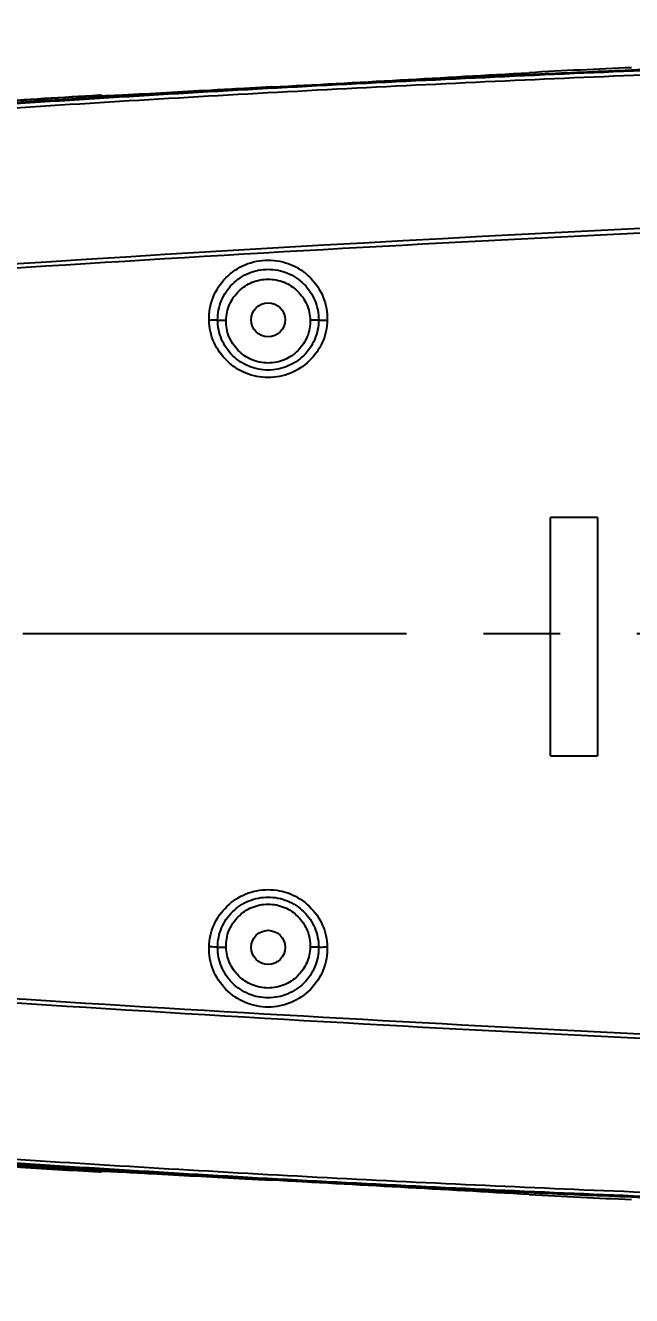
# Model space of a CAD drawing. Header units: millimetres. Extents: x 5828 to 6704, y 123 to 421.
# Drawn here: x 6568.67 to 6571.63, y 356.17 to 362.38 of the extents above; entities that cross this region are included whole.
import ezdxf

# ---------------------------------------------------------------- set-up
doc = ezdxf.new("R2010")
doc.units = ezdxf.units.MM
doc.linetypes.add('CENTER', pattern=[0.6, 0.375, -0.075, 0.075, -0.075])
for name, color, linetype in [('中心线', 7, 'Continuous'), ('外形图', 7, 'Continuous'), ('尺寸标注', 7, 'Continuous'), ('运动范围', 7, 'Continuous')]:
    doc.layers.add(name, color=color, linetype=linetype)
doc.styles.add('微软雅黑', font='msyh.ttc', dxfattribs={"height": 1.5})
doc.dimstyles.new('尺寸标注_1_15比例', dxfattribs={"dimtxt": 1.5, "dimasz": 1.25, "dimexe": 0.5, "dimexo": 0.4, "dimgap": 0.5, "dimtad": 1, "dimdec": 1, "dimlfac": 15, "dimdsep": 46, "dimtxsty": '微软雅黑', "dimcen": 0.09, "dimadec": 0, "dimazin": 0, "dimtp": 0.01, "dimtm": 0.01, "dimtfac": 1, "dimtdec": 1, "dimtofl": 0, "dimtmove": 0, "dimatfit": 3, "dimfxl": 1, "dimtolj": 1, "dimarcsym": 0})

# ---------------------------------------------------------------- blocks, each defined once
blk = doc.blocks.new('*D797')
at = {"layer": 'Defpoints', "color": 0}
for p in [(6541.8372, 378.1181), (6588.1866, 378.1181), (6595.1201, 318.7401)]:
    blk.add_point(p, dxfattribs=at)
at = {"layer": '尺寸标注', "color": 0, "lineweight": -2}
for p, q in [((6587.7866, 378.1181), (6541.3372, 378.1181)), ((6541.8372, 319.9901), (6541.8372, 376.8681)), ((6594.7201, 318.7401), (6541.3372, 318.7401))]:
    blk.add_line(p, q, dxfattribs=at)
at = {"layer": '尺寸标注', "color": 0}
for points in [[(6542.0455, 376.8681), (6541.6288, 376.8681), (6541.8372, 378.1181)], [(6541.6288, 319.9901), (6542.0455, 319.9901), (6541.8372, 318.7401)]]:
    blk.add_solid(points, dxfattribs=at)
at = {"layer": '尺寸标注', "color": 0, "insert": (6540.562, 347.1133), "char_height": 1.5, "attachment_point": 5, "rotation": 90, "style": '微软雅黑'}
blk.add_mtext('\\A1;890.7', dxfattribs=at)

msp = doc.modelspace()

# ---------------------------------------------------------------- linework, layer by layer
at = {"layer": '中心线', "linetype": 'CENTER', "ltscale": 5}
msp.add_line((6562.6546, 359.4068), (6596.8942, 359.4068), dxfattribs=at)
at = {"layer": '外形图', "color": 7, "linetype": 'Continuous'}
for p, q in [((6569.8702, 362.078), (6569.7111, 362.0692)), ((6569.0275, 362.0369), (6569.0275, 362.0375)), ((6569.0388, 362.0356), (6569.0335, 362.0369)), ((6569.0405, 362.0342), (6569.0408, 362.0342)), ((6569.0407, 362.0351), (6569.0459, 362.0338)), ((6569.0407, 362.0351), (6569.041, 362.0351)), ((6569.0435, 362.025), (6569.0407, 362.0266)), ((6569.0464, 362.0337), (6569.0458, 362.0337)), ((6569.0534, 362.0263), (6569.0512, 362.0275)), ((6569.0546, 362.0308), (6569.0617, 362.0268)), ((6569.0605, 362.0289), (6569.0665, 362.0273)), ((6569.0819, 362.0347), (6569.0695, 362.0342)), ((6569.0786, 362.0346), (6569.0737, 362.0344)), ((6569.0822, 362.0347), (6569.0786, 362.0346)), ((6569.096, 362.0353), (6569.0819, 362.0347)), ((6569.1114, 362.0361), (6569.096, 362.0353)), ((6569.1104, 362.036), (6569.103, 362.0357)), ((6569.1278, 362.0369), (6569.1114, 362.0361)), ((6569.1432, 362.0377), (6569.1278, 362.0369)), ((6569.1431, 362.0377), (6569.1393, 362.0375)), ((6569.1431, 362.0377), (6569.1432, 362.0377)), ((6569.6065, 360.9392), (6569.6479, 360.9383)), ((6570.1001, 360.9392), (6570.0587, 360.9383)), ((6571.2333, 358.8098), (6571.2333, 359.9736)), ((6571.4629, 359.9736), (6571.2333, 359.9736)), ((6571.4629, 359.9736), (6571.4629, 358.8098)), ((6571.2333, 358.8098), (6571.4629, 358.8098)), ((6569.6065, 357.8743), (6569.6479, 357.8752)), ((6570.1001, 357.8743), (6570.0587, 357.8752)), ((6569.0465, 356.7799), (6569.0407, 356.7784)), ((6569.0955, 356.7783), (6569.1024, 356.7779)), ((6569.1431, 356.7758), (6569.1432, 356.7758)), ((6569.7111, 356.7443), (6569.8702, 356.7356))]:
    msp.add_line(p, q, dxfattribs=at)
for points in [[(6569.0695, 362.0342), (6569.0589, 362.0339), (6569.0545, 362.0338), (6569.0508, 362.0337), (6569.0479, 362.0337), (6569.0464, 362.0337)], [(6569.0456, 356.7799), (6569.0455, 356.7799), (6569.046, 356.7799)], [(6569.046, 356.7799), (6569.0478, 356.7799), (6569.0505, 356.7799), (6569.0542, 356.7798), (6569.059, 356.7797), (6569.0656, 356.7795)], [(6569.0656, 356.7795), (6569.074, 356.7791), (6569.0845, 356.7787), (6569.0983, 356.7781), (6569.1171, 356.7772), (6569.1432, 356.7758)]]:
    msp.add_lwpolyline(points, dxfattribs=at)
for centre in [(6569.8533, 360.9401), (6569.8533, 357.8734)]:
    msp.add_circle(centre, 0.0833, dxfattribs=at)
for centre, radius, start, end in [((6578.7508, 190.4541), 171.8533, 91.447698, 92.395199), ((6538.5555, 938.2247), 576.9971, 273.1110782, 273.2361979), ((6573.0157, 328.6095), 33.5913, 92.36616, 93.22097), ((6577.7599, 215.5271), 146.7608, 92.417742, 92.579517), ((6574.0301, 279.0951), 83.0931, 93.451604, 93.821891), ((6574.2366, 275.7634), 86.429, 93.450601, 93.811223), ((6569.0287, 362.0176), 0.0199, 76.26541, 93.57823), ((6569.4995, 362.0628), 0.4727, 183.13712, 183.32594), ((6569.0287, 362.0176), 0.0199, 59.90259, 76.16974), ((6569.0358, 362.0158), 0.0199, 75.79641, 93.56781), ((6569.0671, 362.1539), 0.1226, 257.57896, 258.36216), ((6569.0434, 362.014), 0.0199, 81.85663, 92.70597), ((6569.0462, 362.1977), 0.1641, 269.66504, 270.55667), ((6569.0451, 362.3412), 0.3075, 270.49939, 270.78185), ((6569.0424, 362.5291), 0.4955, 270.80201, 271.37561), ((6569.0296, 363.0508), 1.0173, 271.3875, 271.97577), ((6569.0016, 363.8926), 1.8597, 271.94548, 272.22275), ((6568.9241, 365.798), 3.7666, 272.40621, 272.7233), ((6568.8561, 367.2364), 5.2066, 272.80012, 273.11801), ((6581.0989, 168.2054), 193.4104, 90.151747, 93.826978), ((6569.0287, 356.796), 0.02, 266.43418, 283.74005), ((6569.0288, 356.7955), 0.0195, 283.7162, 292.24336), ((6569.0496, 356.7326), 0.0475, 105.21604, 107.98077), ((6569.0358, 356.7977), 0.0199, 267.32685, 284.26083), ((6569.046, 356.6694), 0.1106, 90.01729, 90.68313), ((6569.0229, 355.54), 1.2402, 87.84657, 88.42785), ((6568.9668, 354.003), 2.7782, 87.34663, 87.88187), ((6568.856, 351.5751), 5.2086, 86.84072, 87.28881), ((6537.0942, -245.7651), 603.3915, 86.7665387, 86.8861852), ((6573.1072, 392.0793), 35.4687, 266.80165, 267.61122)]:
    msp.add_arc(centre, radius, start, end, dxfattribs=at)
for points, knots in [([(6580.5859, 362.3369), (6579.5539, 362.329), (6578.0058, 362.3156), (6575.9418, 362.2834), (6574.394, 362.2494), (6572.8465, 362.2037), (6571.5573, 362.1536), (6570.5263, 362.1055), (6569.7533, 362.0656), (6568.9806, 362.0191), (6568.4656, 361.9855), (6568.2081, 361.9692)], [0, 0, 0, 0, 0.249999, 0.374999, 0.499999, 0.624999, 0.749999, 0.8125, 0.875, 0.9375, 1, 1, 1, 1]), ([(6568.2092, 361.9512), (6568.7242, 361.9833), (6569.4967, 362.0325), (6570.5274, 362.0861), (6571.3006, 362.1222), (6572.074, 362.1543), (6572.8475, 362.182), (6573.6212, 362.206), (6574.6529, 362.2346), (6575.9427, 362.2628), (6577.4906, 362.2851), (6579.0386, 362.2994), (6580.0706, 362.3084), (6580.5866, 362.313)], [0, 0, 0, 0, 0.125, 0.1875, 0.25, 0.312501, 0.375001, 0.437501, 0.500001, 0.625001, 0.750001, 0.875001, 1, 1, 1, 1]), ([(6582.177, 362.3509), (6581.0248, 362.3428), (6579.2964, 362.3315), (6576.9921, 362.3039), (6575.264, 362.2732), (6573.5361, 362.2292), (6572.0967, 362.1788), (6570.9455, 362.1287), (6570.2262, 362.0932), (6569.6509, 362.0616), (6569.2196, 362.0368), (6568.7882, 362.0109), (6568.5009, 361.9905), (6568.3572, 361.9816)], [0, 0, 0, 0, 0.250001, 0.375001, 0.500001, 0.625001, 0.750001, 0.812501, 0.875002, 0.906251, 0.937502, 0.968752, 1, 1, 1, 1]), ([(6571.1548, 362.1392), (6570.7158, 362.1194), (6570.0576, 362.0869), (6569.1804, 362.0363), (6568.7419, 362.0093), (6568.5228, 361.9947)], [0, 0, 0, 0, 0.500028, 0.750043, 1, 1, 1, 1]), ([(6569.7111, 362.0692), (6569.6636, 362.0666), (6569.4743, 362.056), (6569.2849, 362.0455), (6569.1431, 362.0377)], [0, 0, 0, 0, 0.251048, 1, 1, 1, 1]), ([(6569.0452, 362.0336), (6569.0448, 362.0336), (6569.0438, 362.0337), (6569.0427, 362.0335), (6569.0421, 362.0338)], [0, 0, 0, 0, 0.375194, 1, 1, 1, 1]), ([(6580.5866, 361.5859), (6580.0696, 361.5817), (6579.0355, 361.5799), (6577.4844, 361.5572), (6575.9336, 361.5233), (6573.8663, 361.4618), (6571.2833, 361.3528), (6569.2185, 361.2323), (6568.1866, 361.1641)], [0, 0, 0, 0, 0.125001, 0.250001, 0.375002, 0.500002, 0.750001, 1, 1, 1, 1]), ([(6569.565, 360.9376), (6569.5635, 360.9756), (6569.5771, 361.0531), (6569.642, 361.1503), (6569.7382, 361.217), (6569.8533, 361.2395), (6569.9683, 361.217), (6570.0646, 361.1502), (6570.1294, 361.0531), (6570.1431, 360.9756), (6570.1416, 360.9376)], [0, 0, 0, 0, 0.124887, 0.249896, 0.374926, 0.500001, 0.625074, 0.750113, 0.875123, 1, 1, 1, 1]), ([(6569.6065, 360.9392), (6569.6063, 360.9714), (6569.6189, 361.0365), (6569.6737, 361.1189), (6569.7561, 361.174), (6569.8533, 361.1933), (6569.9504, 361.174), (6570.0328, 361.1189), (6570.0877, 361.0365), (6570.1003, 360.9714), (6570.1001, 360.9392)], [0, 0, 0, 0, 0.125003, 0.24997, 0.374973, 0.499998, 0.625022, 0.750025, 0.874995, 1, 1, 1, 1]), ([(6569.6479, 360.9383), (6569.6485, 360.9646), (6569.6595, 361.0179), (6569.7065, 361.0837), (6569.7738, 361.1286), (6569.8533, 361.1438), (6569.9328, 361.1286), (6570.0001, 361.0837), (6570.0471, 361.0178), (6570.0581, 360.9646), (6570.0587, 360.9383)], [0, 0, 0, 0, 0.125031, 0.250113, 0.375047, 0.500014, 0.624977, 0.74991, 0.874988, 1, 1, 1, 1]), ([(6569.6065, 360.9392), (6569.6034, 360.939), (6569.5895, 360.9383), (6569.5757, 360.9379), (6569.565, 360.9376)], [0, 0, 0, 0, 0.224415, 1, 1, 1, 1]), ([(6570.1416, 360.9376), (6570.141, 360.9008), (6570.1246, 360.8265), (6570.0589, 360.7346), (6569.9646, 360.6719), (6569.8533, 360.6508), (6569.7419, 360.6719), (6569.6477, 360.7346), (6569.582, 360.8265), (6569.5656, 360.9008), (6569.565, 360.9376)], [0, 0, 0, 0, 0.124901, 0.249896, 0.374931, 0.499995, 0.625058, 0.750096, 0.875095, 1, 1, 1, 1]), ([(6570.1001, 360.9392), (6570.0999, 360.9073), (6570.0867, 360.8428), (6570.0317, 360.7614), (6569.9497, 360.7072), (6569.8533, 360.688), (6569.7569, 360.7072), (6569.6749, 360.7614), (6569.6199, 360.8428), (6569.6067, 360.9073), (6569.6065, 360.9392)], [0, 0, 0, 0, 0.125005, 0.249983, 0.374985, 0.499995, 0.625005, 0.750008, 0.874989, 1, 1, 1, 1]), ([(6570.0587, 360.9383), (6570.0593, 360.9113), (6570.05, 360.8561), (6570.0035, 360.7871), (6569.935, 360.7397), (6569.8533, 360.7236), (6569.7715, 360.7397), (6569.7031, 360.7871), (6569.6565, 360.8561), (6569.6473, 360.9113), (6569.6479, 360.9383)], [0, 0, 0, 0, 0.124969, 0.250069, 0.375017, 0.500016, 0.625008, 0.749952, 0.875052, 1, 1, 1, 1]), ([(6570.1001, 360.9392), (6570.1032, 360.939), (6570.117, 360.9383), (6570.1308, 360.9379), (6570.1416, 360.9376)], [0, 0, 0, 0, 0.224414, 1, 1, 1, 1]), ([(6569.0346, 356.7778), (6568.9322, 356.7841), (6568.7273, 356.7967), (6568.4712, 356.8137), (6568.2663, 356.8275), (6568.0623, 356.8399), (6567.8084, 356.8605), (6567.5095, 356.9236), (6567.1251, 357.0532), (6566.6771, 357.2995), (6566.2248, 357.7127), (6565.8818, 358.2206), (6565.6681, 358.7946), (6565.619, 359.2008), (6565.6187, 359.4031)], [0, 0, 0, 0, 0.063181, 0.126399, 0.158017, 0.18959, 0.252297, 0.314661, 0.37707, 0.501658, 0.626245, 0.750833, 0.875417, 1, 1, 1, 1]), ([(6565.629, 359.4041), (6565.6292, 359.2166), (6565.6714, 358.8405), (6565.8556, 358.3046), (6566.1529, 357.8218), (6566.4829, 357.4831), (6566.7858, 357.2607), (6567.0302, 357.1197), (6567.2888, 357.0065), (6567.5581, 356.9225), (6567.8351, 356.8686), (6568.0691, 356.8489), (6568.2563, 356.8381), (6568.4436, 356.8268), (6568.6776, 356.8107), (6568.9583, 356.7923), (6569.2392, 356.7757), (6569.5201, 356.7595), (6569.8947, 356.7383), (6570.363, 356.7136), (6570.9251, 356.6863), (6571.4873, 356.6611), (6572.237, 356.6305), (6573.1743, 356.5972), (6574.2993, 356.5645), (6575.7996, 356.5294), (6577.6752, 356.4995), (6579.9261, 356.478), (6581.4267, 356.4679), (6582.177, 356.4626)], [0, 0, 0, 0, 0.03123, 0.062458, 0.093688, 0.124916, 0.140555, 0.156192, 0.171829, 0.187473, 0.203107, 0.218729, 0.226548, 0.234365, 0.249989, 0.265612, 0.281238, 0.296864, 0.312489, 0.343739, 0.37499, 0.40624, 0.437491, 0.499992, 0.562493, 0.624994, 0.749996, 0.874998, 1, 1, 1, 1]), ([(6569.565, 357.876), (6569.5656, 357.9127), (6569.582, 357.987), (6569.6477, 358.0789), (6569.7419, 358.1417), (6569.8533, 358.1627), (6569.9646, 358.1417), (6570.0589, 358.0789), (6570.1246, 357.987), (6570.141, 357.9127), (6570.1416, 357.876)], [0, 0, 0, 0, 0.124901, 0.249896, 0.374931, 0.499995, 0.625058, 0.750096, 0.875095, 1, 1, 1, 1]), ([(6569.6065, 357.8743), (6569.6067, 357.9063), (6569.6199, 357.9708), (6569.6749, 358.0521), (6569.7569, 358.1064), (6569.8533, 358.1255), (6569.9497, 358.1064), (6570.0317, 358.0521), (6570.0867, 357.9708), (6570.0999, 357.9063), (6570.1001, 357.8743)], [0, 0, 0, 0, 0.125005, 0.249983, 0.374985, 0.499995, 0.625005, 0.750008, 0.874989, 1, 1, 1, 1]), ([(6569.6479, 357.8752), (6569.6473, 357.9023), (6569.6565, 357.9574), (6569.7031, 358.0265), (6569.7715, 358.0738), (6569.8533, 358.09), (6569.9351, 358.0738), (6570.0035, 358.0264), (6570.05, 357.9574), (6570.0593, 357.9023), (6570.0587, 357.8752)], [0, 0, 0, 0, 0.124969, 0.250069, 0.375017, 0.500016, 0.625008, 0.749952, 0.875052, 1, 1, 1, 1]), ([(6570.1416, 357.876), (6570.1431, 357.838), (6570.1294, 357.7604), (6570.0646, 357.6633), (6569.9683, 357.5965), (6569.8533, 357.5741), (6569.7382, 357.5965), (6569.642, 357.6633), (6569.5771, 357.7604), (6569.5635, 357.838), (6569.565, 357.876)], [0, 0, 0, 0, 0.124887, 0.249896, 0.374926, 0.500001, 0.625074, 0.750113, 0.875123, 1, 1, 1, 1]), ([(6569.6065, 357.8743), (6569.6034, 357.8745), (6569.5895, 357.8752), (6569.5757, 357.8757), (6569.565, 357.876)], [0, 0, 0, 0, 0.224415, 1, 1, 1, 1]), ([(6570.1001, 357.8743), (6570.1003, 357.8422), (6570.0877, 357.777), (6570.0328, 357.6946), (6569.9504, 357.6396), (6569.8533, 357.6202), (6569.7561, 357.6396), (6569.6737, 357.6946), (6569.6189, 357.777), (6569.6063, 357.8422), (6569.6065, 357.8743)], [0, 0, 0, 0, 0.125003, 0.24997, 0.374973, 0.499998, 0.625022, 0.750025, 0.874995, 1, 1, 1, 1]), ([(6570.0587, 357.8752), (6570.0581, 357.8489), (6570.0471, 357.7957), (6570.0001, 357.7299), (6569.9328, 357.685), (6569.8533, 357.6698), (6569.7738, 357.685), (6569.7065, 357.7299), (6569.6595, 357.7957), (6569.6485, 357.8489), (6569.6479, 357.8752)], [0, 0, 0, 0, 0.125031, 0.250113, 0.375047, 0.500014, 0.624977, 0.74991, 0.874988, 1, 1, 1, 1]), ([(6570.1001, 357.8743), (6570.1032, 357.8745), (6570.117, 357.8752), (6570.1308, 357.8757), (6570.1416, 357.876)], [0, 0, 0, 0, 0.224414, 1, 1, 1, 1]), ([(6580.5862, 357.2277), (6580.0692, 357.2285), (6579.0351, 357.235), (6576.9672, 357.2634), (6574.3827, 357.3303), (6571.2832, 357.4606), (6569.2185, 357.5814), (6568.1866, 357.6494)], [0, 0, 0, 0, 0.125001, 0.250002, 0.500001, 0.750001, 1, 1, 1, 1]), ([(6580.5866, 357.1984), (6580.0697, 357.2027), (6579.0359, 357.206), (6577.4853, 357.2294), (6575.9349, 357.2647), (6573.8683, 357.328), (6571.286, 357.4387), (6569.2218, 357.5604), (6568.1903, 357.629)], [0, 0, 0, 0, 0.125, 0.250001, 0.375002, 0.500003, 0.750001, 1, 1, 1, 1]), ([(6567.3974, 356.9609), (6567.5278, 356.9188), (6567.796, 356.8547), (6568.1385, 356.8331), (6568.4119, 356.8158), (6568.6854, 356.7969), (6568.8906, 356.7844), (6569.0274, 356.7761)], [0, 0, 0, 0, 0.249937, 0.499945, 0.62495, 0.749968, 1, 1, 1, 1]), ([(6567.9705, 356.857), (6568.0438, 356.8502), (6568.1913, 356.8407), (6568.4126, 356.8263), (6568.6343, 356.8113), (6568.9298, 356.7927), (6569.2992, 356.7703), (6569.7426, 356.7449), (6570.1861, 356.7211), (6570.7776, 356.6913), (6571.5172, 356.6576), (6572.405, 356.6224), (6573.589, 356.5821), (6575.0694, 356.5427), (6576.8461, 356.5099), (6579.2154, 356.4808), (6580.9923, 356.4693), (6582.177, 356.4609)], [0, 0, 0, 0, 0.01555, 0.03118, 0.046811, 0.06243, 0.09367, 0.124919, 0.156165, 0.187413, 0.249912, 0.312415, 0.374921, 0.499941, 0.624959, 0.749971, 1, 1, 1, 1]), ([(6580.5866, 356.5005), (6580.0706, 356.5047), (6579.0386, 356.5133), (6577.4906, 356.5276), (6575.9427, 356.5512), (6574.3949, 356.5854), (6572.8475, 356.6304), (6571.3005, 356.6892), (6569.7542, 356.7641), (6568.7242, 356.8297), (6568.2092, 356.8623)], [0, 0, 0, 0, 0.124999, 0.25, 0.375, 0.5, 0.625, 0.75, 0.875, 1, 1, 1, 1]), ([(6580.5859, 356.4767), (6579.5539, 356.4848), (6578.0058, 356.4979), (6575.9418, 356.5301), (6574.394, 356.5641), (6572.8465, 356.6097), (6571.2995, 356.6703), (6569.7531, 356.7447), (6568.7231, 356.8118), (6568.2081, 356.8443)], [0, 0, 0, 0, 0.249999, 0.374999, 0.499999, 0.624999, 0.75, 0.875, 1, 1, 1, 1]), ([(6569.0274, 356.7761), (6569.0276, 356.776), (6569.0272, 356.7778), (6569.0275, 356.7783), (6569.0276, 356.779)], [0, 0, 0, 0, 0.230104, 1, 1, 1, 1]), ([(6569.0421, 356.7798), (6569.0422, 356.7798), (6569.0431, 356.7799), (6569.044, 356.7799), (6569.0447, 356.7799)], [0, 0, 0, 0, 0.120879, 1, 1, 1, 1]), ([(6569.046, 356.7799), (6569.0468, 356.7799), (6569.0504, 356.7799), (6569.0541, 356.7798), (6569.0569, 356.7797)], [0, 0, 0, 0, 0.211826, 1, 1, 1, 1]), ([(6569.1431, 356.7758), (6569.1901, 356.7733), (6569.3795, 356.7628), (6569.5688, 356.7523), (6569.7111, 356.7443)], [0, 0, 0, 0, 0.248523, 1, 1, 1, 1])]:
    msp.add_open_spline(points, degree=3, knots=knots, dxfattribs=at)
for points in [[(6569.0346, 362.0357), (6569.0365, 362.0352), (6569.0385, 362.0347), (6569.0405, 362.0342)], [(6569.0421, 356.7798), (6569.0404, 356.7793), (6569.0388, 356.7789), (6569.0371, 356.7785)]]:
    msp.add_open_spline(points, degree=3, dxfattribs=at)
at = {"layer": '运动范围', "color": 0, "linetype": 'Continuous', "lineweight": 0}
msp.add_arc((6588.1866, 340.7401), 37.378, 340.00173, 209.99906, dxfattribs=at)

# ---------------------------------------------------------------- dimensions: what is measured, and where the dimension line sits
at = {"layer": '尺寸标注'}
dim = msp.add_linear_dim(base=(6541.8372, 378.1181), p1=(6595.1201, 318.7401), p2=(6588.1866, 378.1181), angle=90, dimstyle='尺寸标注_1_15比例', dxfattribs=at)
dim.commit()
dim.dimension.update_dxf_attribs({"geometry": '*D797', "text_midpoint": (6541.8372, 347.1133), "dimtype": 160})

doc.saveas('drawing.dxf')
